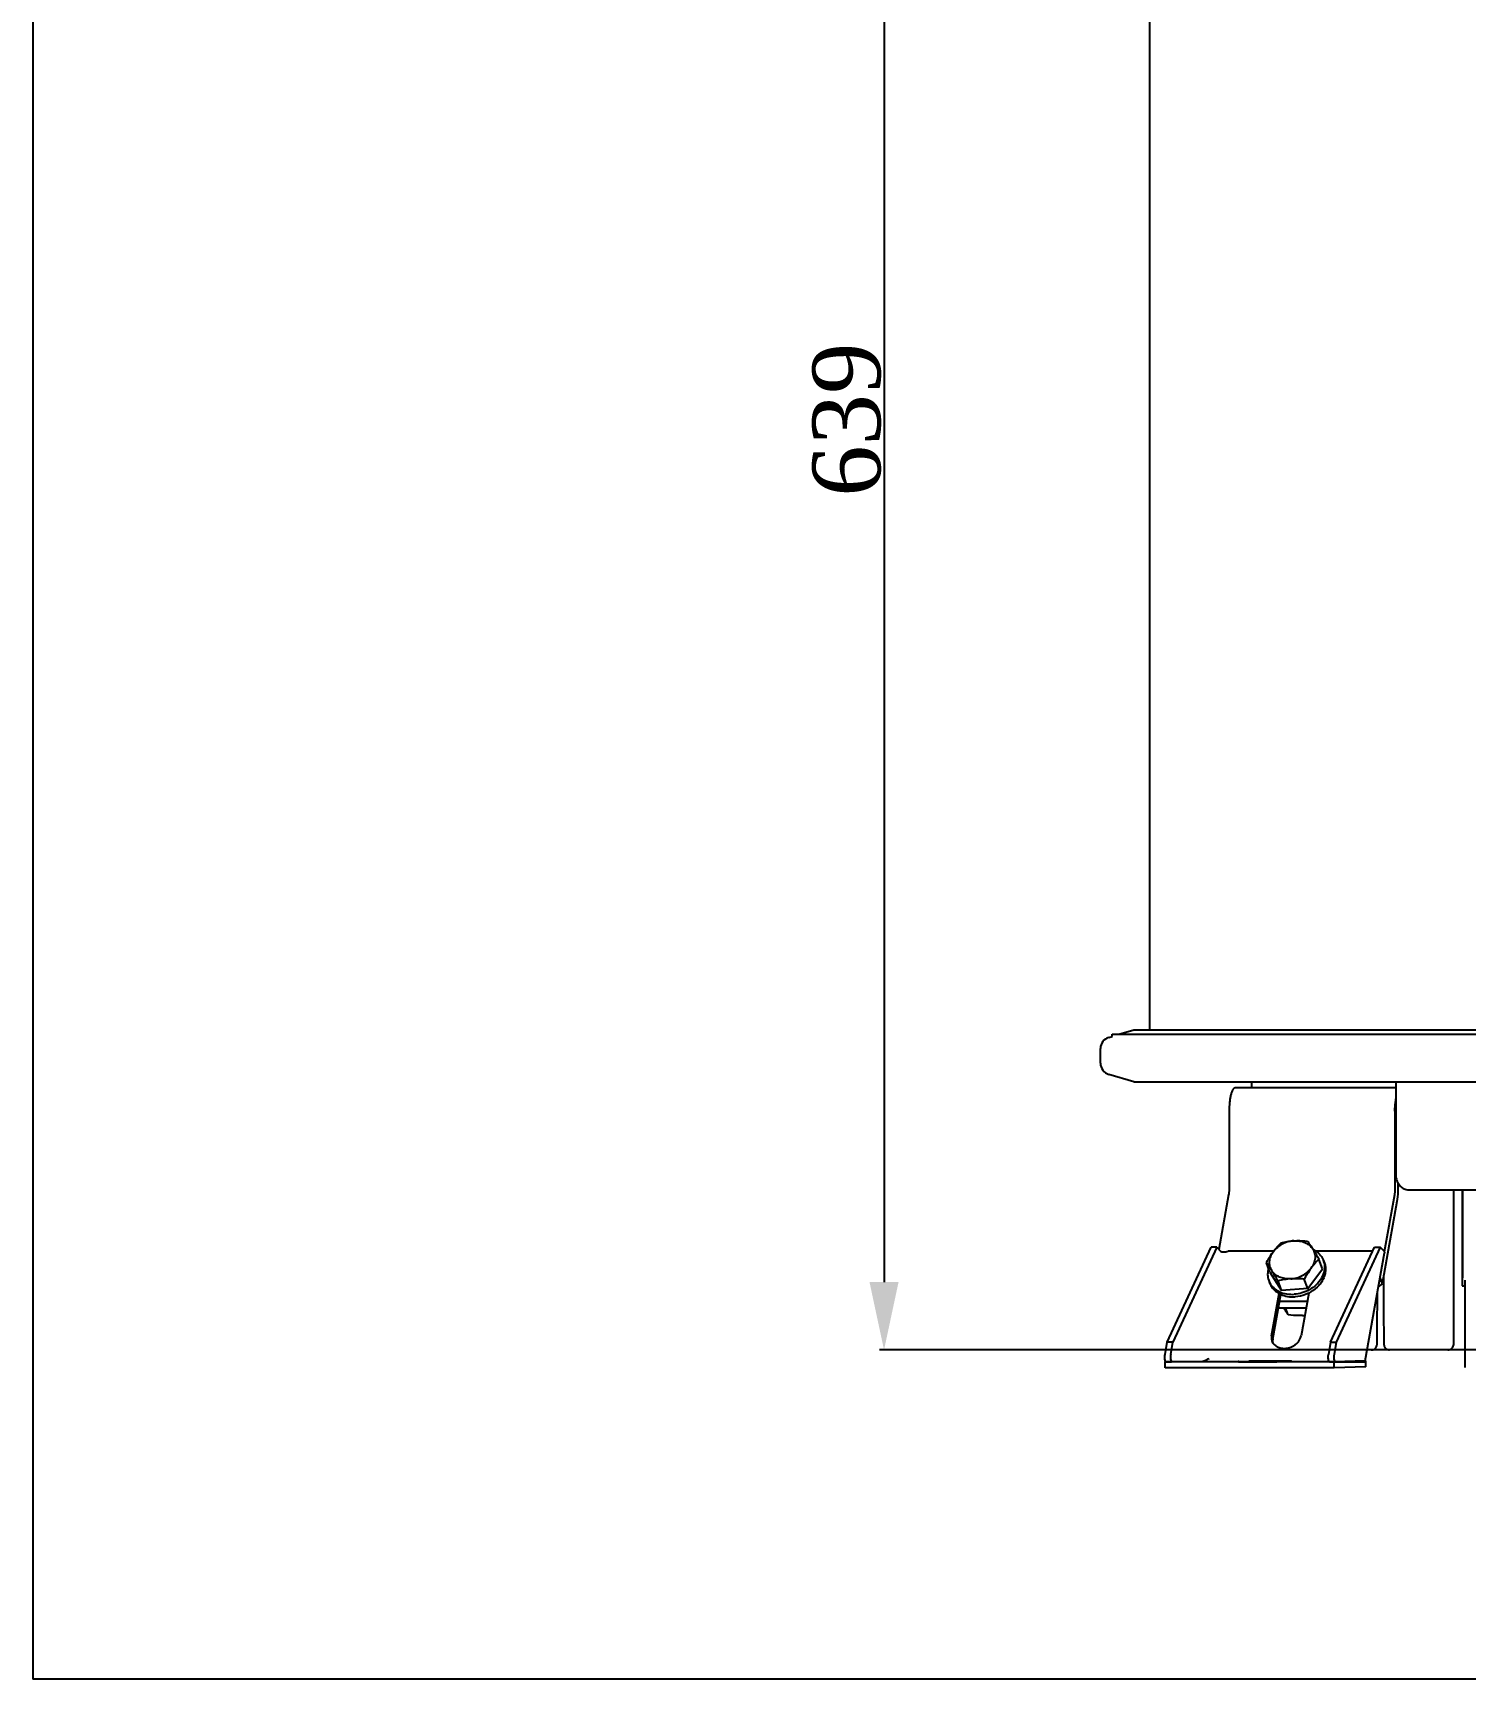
# Model space of a CAD drawing. Header units: millimetres. Extents: x 789 to 3710, y 100 to 2803.
# Drawn here: x 789 to 1281, y 100 to 665 of the extents above; entities that cross this region are included whole.
import ezdxf

# ---------------------------------------------------------------- set-up
doc = ezdxf.new("R2010")
doc.units = ezdxf.units.MM
doc.header["$LTSCALE"] = 217.8
doc.header["$PDMODE"] = 3
doc.header["$PDSIZE"] = 8
doc.layers.get('0').update_dxf_attribs({"linetype": 'CONTINUOUS'})
doc.layers.get('Defpoints').update_dxf_attribs({"linetype": 'CONTINUOUS'})
doc.layers.add('00_BUW_DATUM', color=7, linetype='CONTINUOUS')
doc.layers.add('02___PRT_ALL_AXES', color=7, linetype='CONTINUOUS')
doc.styles.get("Standard").update_dxf_attribs({"font": 'times.ttf'})
doc.dimstyles.new('DIMSTYLE_2', dxfattribs={"dimtxt": 23.333333, "dimasz": 23.333333, "dimexe": 1.5, "dimexo": 1, "dimgap": 0.875, "dimtad": 1, "dimdsep": 46, "dimtxsty": 'Standard', "dimblk": '_FILLED', "dimblk1": '_FILLED', "dimblk2": '_FILLED', "dimcen": 0.09, "dimazin": 2, "dimtp": 0.01, "dimtm": 0.01, "dimtfac": 1, "dimtofl": 0, "dimtmove": 0, "dimatfit": 3, "dimldrblk": '_FILLED', "dimfxl": 0, "dimtolj": 1, "dimarcsym": 0})

# ---------------------------------------------------------------- blocks, each defined once
blk = doc.blocks.new('_FILLED')
at = {"color": 0, "linetype": 'ByBlock'}
blk.add_solid([(0, 0), (-1, 0.214), (-1, -0.214)], dxfattribs=at)
blk = doc.blocks.new('*D115')
at = {"color": 0, "linetype": 'Continuous', "lineweight": -2}
for p, q in [((1168.2, 852.04), (1080.26, 852.04)), ((1081.76, 828.71), (1081.76, 236.37)), ((1468.22, 213.04), (1080.26, 213.04))]:
    blk.add_line(p, q, dxfattribs=at)
at = {"layer": 'Defpoints', "color": 0}
for p in [(1169.2, 852.04), (1081.76, 213.04), (1469.22, 213.04)]:
    blk.add_point(p, dxfattribs=at)
at = {"color": 0, "linetype": 'ByBlock', "lineweight": -2, "xscale": 23.3333333333, "yscale": 23.3333333333, "zscale": 23.3333333333}
for p, rotation in [((1081.76, 852.04), 90), ((1081.76, 213.04), 270)]:
    blk.add_blockref('_FILLED', p, dxfattribs=dict(at, rotation=rotation))
at = {"color": 0, "insert": (1068.99, 532.54), "char_height": 23.3333, "attachment_point": 5, "rotation": 90}
blk.add_mtext('\\A1;\\A1;639', dxfattribs=at)

msp = doc.modelspace()

# ---------------------------------------------------------------- linework, layer by layer
msp.add_line((789.4645, 2802.6551), (789.4645, 100))
at = {"color": 0, "linetype": 'Continuous'}
for p, q in [((1160.0846, 321.4412), (1478.5446, 321.4412)), ((1160.0846, 320.7441), (1160.0846, 321.4412)), ((1257.6181, 303.0412), (1202.2943, 303.0412)), ((1208.0846, 303.0412), (1208.0846, 305.0713)), ((1257.6181, 272.0412), (1257.6181, 305.0713)), ((1200.2722, 295.0412), (1200.2722, 268.5636)), ((1257.2267, 295.0412), (1257.2267, 268.5636)), ((1200.0893, 266.2693), (1196.7738, 247.5361)), ((1257.0438, 266.2693), (1253.5775, 246.6836)), ((1258.2377, 270.4182), (1258.2377, 268.5636)), ((1261.8607, 268.0412), (1370.7552, 268.0412)), ((1280.354, 268.0412), (1280.354, 235.0412)), ((1257.872, 263.975), (1252.8735, 235.7326)), ((1179.0161, 215.6674), (1194.0778, 248.3428)), ((1196.0129, 248.3428), (1180.9512, 215.6674)), ((1196.0129, 248.3428), (1194.0778, 248.3428)), ((1196.0129, 248.3428), (1197.3639, 246.9106)), ((1215.5831, 246.956), (1199.9241, 246.956)), ((1249.5553, 246.956), (1230.1355, 246.956)), ((1235.1328, 215.6674), (1250.1945, 248.3428)), ((1252.1295, 248.3428), (1237.0679, 215.6674)), ((1247.0152, 209.2952), (1253.5907, 246.4479)), ((1250.1945, 248.3428), (1252.1295, 248.3428)), ((1253.4806, 246.9106), (1252.1295, 248.3428)), ((1214.2719, 239.7108), (1218.2486, 233.4842)), ((1227.2651, 234.0946), (1232.305, 240.9317)), ((1252.0822, 237.9247), (1252.8735, 235.7326)), ((1214.8536, 217.8761), (1217.4261, 232.4108)), ((1215.2677, 216.729), (1217.9933, 232.1287)), ((1227.2651, 234.0946), (1218.2486, 233.4842)), ((1227.6139, 232.5736), (1225.0127, 217.8761)), ((1252.8735, 235.7326), (1251.5176, 234.7342)), ((1280.354, 235.0412), (1281.3079, 235.0412)), ((1217.1813, 227.5411), (1226.7232, 227.5411)), ((1217.5874, 229.8354), (1227.1293, 229.8354)), ((1220.5609, 225.1066), (1219.6821, 227.5411)), ((1178.2671, 211.4353), (1179.0161, 215.6674)), ((1180.9512, 215.6674), (1179.0161, 215.6674)), ((1180.2022, 211.4353), (1180.9512, 215.6674)), ((1235.1328, 215.6674), (1234.3838, 211.4353)), ((1235.1328, 215.6674), (1237.0679, 215.6674)), ((1237.0679, 215.6674), (1236.3188, 211.4353)), ((1247.1807, 209.2907), (1236.3276, 208.916)), ((1247.1851, 207.2907), (1247.1807, 209.2907)), ((1236.3276, 208.916), (1178.2759, 208.916)), ((1178.2803, 206.916), (1178.2759, 208.916)), ((1236.332, 206.916), (1178.2803, 206.916)), ((1180.5231, 208.9963), (1178.5881, 208.9963)), ((1178.5905, 208.9268), (1180.5232, 208.9935)), ((1203.6596, 209.0407), (1206.996, 209.1559)), ((1221.5089, 209.1559), (1218.1726, 209.0407)), ((1234.7047, 208.9963), (1236.6398, 208.9963)), ((1236.332, 206.916), (1236.3276, 208.916)), ((1247.1851, 207.2907), (1236.332, 206.916)), ((1236.6398, 208.9963), (1246.7703, 208.9963)), ((3710.0363, 100), (789.4645, 100))]:
    msp.add_line(p, q, dxfattribs=at)
for centre, radius, start, end in [((1171.0846, 323.4412), 2, 347.559216, 360), ((1224.6146, 248.6538), 23.8224, 272.112661, 273.945779), ((1218.121, 217.2239), 3.3241, 199.863706, 210.545724)]:
    msp.add_arc(centre, radius, start, end, dxfattribs=at)
for points, knots in [([(1202.2943, 303.0412), (1201.966, 303.0412), (1201.4901, 302.4734), (1201.1329, 301.6383), (1200.8295, 300.6353), (1200.5904, 299.4373), (1200.3404, 297.5514), (1200.2722, 296.063), (1200.2722, 295.0412)], [0, 0, 0, 0, 0.11526975, 0.21099848, 0.33286098, 0.47779362, 0.64117034, 1, 1, 1, 1]), ([(1257.2267, 295.0412), (1257.2267, 295.4611), (1257.259, 297.0432), (1257.406, 298.6265), (1257.6177, 299.7698)], [0, 0, 0, 0, 0.2653112, 1, 1, 1, 1]), ([(1257.6181, 272.0412), (1257.7376, 271.5102), (1258.1176, 270.4792), (1259.0724, 269.1708), (1260.3589, 268.2633), (1261.3714, 268.0412), (1261.8607, 268.0412)], [0, 0, 0, 0, 0.26095672, 0.51954097, 0.76543261, 1, 1, 1, 1]), ([(1200.2722, 268.5636), (1200.2722, 268.3608), (1200.2571, 267.5934), (1200.1878, 266.8255), (1200.0893, 266.2693)], [0, 0, 0, 0, 0.26421163, 1, 1, 1, 1]), ([(1257.2267, 268.5636), (1257.2267, 268.3608), (1257.2116, 267.5934), (1257.1423, 266.8255), (1257.0438, 266.2693)], [0, 0, 0, 0, 0.26421163, 1, 1, 1, 1]), ([(1258.2377, 268.5636), (1258.2377, 268.158), (1258.2075, 266.6231), (1258.0689, 265.0875), (1257.872, 263.975)], [0, 0, 0, 0, 0.26421163, 1, 1, 1, 1]), ([(1277.4896, 249.0422), (1277.4888, 250.8704), (1277.4838, 257.2036), (1277.4738, 263.5368), (1277.4563, 268.0419)], [0, 0, 0, 0, 0.28865709, 1, 1, 1, 1]), ([(1280.4333, 235.0412), (1280.4365, 235.0412), (1280.4349, 235.0606), (1280.4405, 235.0821), (1280.4412, 235.1322), (1280.4462, 235.229), (1280.4499, 235.4006), (1280.4555, 235.6591), (1280.4604, 235.9919), (1280.4657, 236.3972), (1280.4708, 236.8747), (1280.478, 237.6531), (1280.4865, 238.7994), (1280.496, 240.3775), (1280.5052, 242.2176), (1280.5139, 244.3076), (1280.5221, 246.6336), (1280.5326, 250.1613), (1280.5439, 255.0335), (1280.5542, 261.3426), (1280.5589, 265.7519), (1280.5607, 268.0395)], [0, 0, 0, 0, 0.00029347, 0.00114274, 0.00255312, 0.00452474, 0.01014972, 0.01801173, 0.02809673, 0.040387, 0.05486439, 0.07150474, 0.11115701, 0.15908496, 0.21497033, 0.27844357, 0.34908759, 0.4264331, 0.59914883, 0.79203317, 1, 1, 1, 1]), ([(1277.4906, 244.5412), (1277.4906, 245.6683), (1277.4903, 247.1687), (1277.4898, 248.669), (1277.4896, 249.0422)], [0, 0, 0, 0, 0.75122623, 1, 1, 1, 1]), ([(1197.3639, 246.9106), (1197.4687, 246.8364), (1197.7966, 246.7381), (1198.659, 246.6439), (1199.4184, 246.7705), (1199.9241, 246.956)], [0, 0, 0, 0, 0.14745477, 0.38135317, 1, 1, 1, 1]), ([(1253.4806, 246.9106), (1253.5043, 246.8728), (1253.5808, 246.7321), (1253.6109, 246.562), (1253.5907, 246.4479)], [0, 0, 0, 0, 0.27801931, 1, 1, 1, 1]), ([(1277.4896, 240.0402), (1277.4898, 240.4134), (1277.4903, 241.9138), (1277.4906, 243.4141), (1277.4906, 244.5412)], [0, 0, 0, 0, 0.24876898, 1, 1, 1, 1]), ([(1233.005, 242.8562), (1233.1651, 242.4127), (1233.3872, 241.4776), (1233.4026, 240.0196), (1233.1042, 238.5475), (1232.5047, 237.1095), (1231.6245, 235.7493), (1230.1001, 234.0763), (1228.6538, 233.0882), (1227.6149, 232.572)], [0, 0, 0, 0, 0.11176169, 0.22554395, 0.34301964, 0.46527155, 0.59269733, 0.7250357, 1, 1, 1, 1]), ([(1253.3193, 238.2498), (1253.3204, 236.5632), (1253.3234, 233.3124), (1253.3304, 228.6704), (1253.3397, 224.5413), (1253.3494, 221.4831), (1253.3585, 219.3907), (1253.3651, 218.1174), (1253.3723, 217.0565), (1253.3788, 216.2151), (1253.3877, 215.5933), (1253.3931, 215.054), (1253.4577, 214.2938), (1254.0884, 213.3402), (1254.9695, 213.0412), (1255.404, 213.0412)], [0, 0, 0, 0, 0.19236983, 0.37077018, 0.52944804, 0.66331623, 0.71957635, 0.76810771, 0.80853745, 0.84058044, 0.86409486, 0.87942955, 0.90216221, 0.95044603, 1, 1, 1, 1]), ([(1275.4039, 213.0412), (1275.8567, 213.0412), (1276.7711, 213.3658), (1277.3689, 214.3551), (1277.4151, 215.1171), (1277.4217, 215.6688), (1277.4303, 216.3516), (1277.4372, 217.2738), (1277.4446, 218.4331), (1277.4515, 219.8206), (1277.4607, 222.0916), (1277.4705, 225.3962), (1277.4796, 229.8365), (1277.4863, 234.7933), (1277.4888, 238.2527), (1277.4896, 240.0402)], [0, 0, 0, 0, 0.04835565, 0.09477397, 0.11373582, 0.1295243, 0.15374964, 0.18664744, 0.22802936, 0.27756837, 0.33484649, 0.47058032, 0.6305203, 0.80909005, 1, 1, 1, 1]), ([(1214.1931, 236.0655), (1214.3462, 235.6416), (1214.7489, 234.8175), (1215.6098, 233.7257), (1216.7019, 232.8041), (1217.5458, 232.3297), (1217.9917, 232.1267)], [0, 0, 0, 0, 0.24091821, 0.48583014, 0.73809817, 1, 1, 1, 1]), ([(1217.9917, 232.1267), (1218.7381, 231.7871), (1220.3767, 231.3065), (1222.0774, 231.2375), (1222.9409, 231.2965)], [0, 0, 0, 0, 0.48650792, 1, 1, 1, 1]), ([(1227.6149, 232.572), (1227.2497, 232.3906), (1225.764, 231.7407), (1224.151, 231.3791), (1222.9409, 231.2965)], [0, 0, 0, 0, 0.25161889, 1, 1, 1, 1]), ([(1249.1067, 213.0412), (1249.4853, 213.0412), (1250.2555, 213.2673), (1250.9727, 214.099), (1251.1143, 214.8598), (1251.1196, 215.3866), (1251.1278, 215.8394), (1251.1334, 216.4534), (1251.1399, 217.2343), (1251.1458, 218.1792), (1251.1542, 219.7516), (1251.1634, 222.0794), (1251.1728, 225.2666), (1251.1807, 228.9213), (1251.1846, 231.5049), (1251.1863, 232.8605)], [0, 0, 0, 0, 0.05427778, 0.10824082, 0.14829949, 0.16253241, 0.18386626, 0.21320757, 0.25057871, 0.29581996, 0.34868632, 0.47602304, 0.6295706, 0.80564342, 1, 1, 1, 1]), ([(1220.5609, 225.1066), (1220.4436, 225.2888), (1219.9325, 226.0917), (1219.4395, 226.9062), (1219.068, 227.5406)], [0, 0, 0, 0, 0.22760942, 1, 1, 1, 1]), ([(1225.4929, 224.8475), (1225.086, 224.8325), (1223.438, 224.8136), (1221.7914, 224.9522), (1220.5609, 225.1066)], [0, 0, 0, 0, 0.24716423, 1, 1, 1, 1]), ([(1214.8536, 217.8761), (1214.8268, 217.7248), (1214.7576, 217.1289), (1214.8434, 216.5139), (1214.9947, 216.0944)], [0, 0, 0, 0, 0.25624903, 1, 1, 1, 1]), ([(1215.2677, 216.729), (1215.25, 216.629), (1215.1962, 216.2333), (1215.2078, 215.8283), (1215.2561, 215.5346)], [0, 0, 0, 0, 0.25437474, 1, 1, 1, 1]), ([(1215.2582, 215.5345), (1215.4894, 215.1427), (1216.1416, 214.4263), (1217.4716, 213.7553), (1219.0326, 213.5038), (1221.2079, 213.7478), (1223.6524, 214.9958), (1224.8407, 216.9042), (1225.0127, 217.8761)], [0, 0, 0, 0, 0.11102446, 0.22970487, 0.35724485, 0.49141732, 0.75909239, 1, 1, 1, 1]), ([(1178.43, 209.128), (1178.3594, 209.2512), (1178.2677, 209.5891), (1178.1724, 210.3596), (1178.1912, 211.0062), (1178.2671, 211.4353)], [0, 0, 0, 0, 0.18238311, 0.44063128, 1, 1, 1, 1]), ([(1180.2022, 211.4353), (1180.1562, 211.1758), (1180.1131, 210.6435), (1180.1585, 209.8756), (1180.2437, 209.3542), (1180.4221, 208.9963), (1180.5231, 208.9963)], [0, 0, 0, 0, 0.3115433, 0.63386897, 0.88057624, 1, 1, 1, 1]), ([(1191.0946, 209.1406), (1191.4462, 209.2425), (1192.2517, 209.4947), (1193.0116, 209.879), (1193.4088, 210.1434)], [0, 0, 0, 0, 0.43411805, 1, 1, 1, 1]), ([(1221.7524, 209.1725), (1221.7522, 209.1829), (1221.6881, 209.1709), (1221.6192, 209.1907), (1221.4557, 209.1869), (1221.2518, 209.1954), (1220.9833, 209.1985), (1220.5222, 209.2052), (1219.8217, 209.211), (1218.8524, 209.2166), (1217.7335, 209.2201), (1216.5018, 209.2217), (1214.7513, 209.2209), (1212.5945, 209.2164), (1209.8575, 209.1959), (1208.0155, 209.1911), (1206.996, 209.1559)], [0, 0, 0, 0, 0.00210975, 0.00830646, 0.01856615, 0.03279926, 0.05089498, 0.07271113, 0.12675115, 0.19316727, 0.26980747, 0.35418523, 0.44356131, 0.62564425, 0.79262107, 1, 1, 1, 1]), ([(1234.7047, 208.9963), (1234.6037, 208.9963), (1234.4253, 209.3542), (1234.3401, 209.8756), (1234.2947, 210.6435), (1234.3378, 211.1758), (1234.3838, 211.4353)], [0, 0, 0, 0, 0.11942376, 0.36613103, 0.6884567, 1, 1, 1, 1]), ([(1236.3188, 211.4353), (1236.2729, 211.1758), (1236.2298, 210.6435), (1236.2752, 209.8756), (1236.3603, 209.3542), (1236.5387, 208.9963), (1236.6398, 208.9963)], [0, 0, 0, 0, 0.3115433, 0.63386897, 0.88057624, 1, 1, 1, 1]), ([(1203.6596, 209.0407), (1203.6243, 209.0395), (1203.5656, 209.0361), (1203.483, 209.0356), (1203.4483, 209.0262), (1203.416, 209.0295), (1203.4161, 209.0242)], [0, 0, 0, 0, 0.4343612, 0.74654609, 0.93520437, 1, 1, 1, 1]), ([(1203.4161, 209.0242), (1203.4163, 209.0138), (1203.4804, 209.0258), (1203.5493, 209.006), (1203.7128, 209.0097), (1203.9168, 209.0012), (1204.1852, 208.9982), (1204.6463, 208.9914), (1205.3468, 208.9857), (1206.3161, 208.9801), (1207.435, 208.9766), (1208.6667, 208.975), (1210.4172, 208.9758), (1212.574, 208.9802), (1215.311, 209.0008), (1217.153, 209.0055), (1218.1726, 209.0407)], [0, 0, 0, 0, 0.00210975, 0.00830646, 0.01856615, 0.03279926, 0.05089498, 0.07271113, 0.12675115, 0.19316727, 0.26980747, 0.35418523, 0.44356131, 0.62564425, 0.79262107, 1, 1, 1, 1]), ([(1221.5089, 209.1559), (1221.5443, 209.1572), (1221.6029, 209.1606), (1221.6855, 209.1611), (1221.7202, 209.1705), (1221.7525, 209.1672), (1221.7524, 209.1725)], [0, 0, 0, 0, 0.4343612, 0.74654609, 0.93520437, 1, 1, 1, 1])]:
    msp.add_open_spline(points, degree=3, knots=knots, dxfattribs=at)
for points in [[(1178.5067, 209.0302), (1178.4749, 209.0568), (1178.4506, 209.092), (1178.43, 209.128)], [(1178.5881, 208.9963), (1178.5587, 208.9963), (1178.5292, 209.0113), (1178.5067, 209.0302)]]:
    msp.add_open_spline(points, degree=3, dxfattribs=at)
at = {"layer": '00_BUW_DATUM', "color": 0, "linetype": 'Continuous'}
for p, q in [((1232.305, 240.9317), (1231.1279, 244.1927)), ((1232.6944, 243.7166), (1233.005, 242.8562)), ((1214.2719, 239.7108), (1213.0948, 242.9719)), ((1213.8826, 236.9259), (1214.1931, 236.0655)), ((1218.2486, 233.4842), (1217.0714, 236.7452)), ((1227.2651, 234.0946), (1226.0879, 237.3556))]:
    msp.add_line(p, q, dxfattribs=at)
for centre, radius, start, end in [((1226.7551, 241.5742), 6.3139, 11.586823, 19.835996), ((1219.8213, 239.0712), 6.3143, 199.862843, 208.113239)]:
    msp.add_arc(centre, radius, start, end, dxfattribs=at)
for points, knots in [([(1222.495, 250.524), (1221.1196, 250.4309), (1218.4314, 249.6598), (1216.2579, 247.8734), (1215.4668, 246.8002)], [0, 0, 0, 0, 0.50834861, 1, 1, 1, 1]), ([(1215.4668, 246.8002), (1215.8788, 247.3592), (1216.7256, 248.4032), (1217.6652, 249.3633), (1218.1347, 249.8089)], [0, 0, 0, 0, 0.51759882, 1, 1, 1, 1]), ([(1218.1347, 249.8089), (1218.8356, 249.9861), (1220.2784, 250.2982), (1221.7453, 250.4732), (1222.495, 250.524)], [0, 0, 0, 0, 0.49036089, 1, 1, 1, 1]), ([(1222.495, 250.524), (1222.8789, 250.55), (1224.4317, 250.6152), (1225.9878, 250.5311), (1227.1512, 250.4194)], [0, 0, 0, 0, 0.24766637, 1, 1, 1, 1]), ([(1222.495, 250.524), (1223.1617, 250.5691), (1224.4764, 250.5196), (1226.3251, 250.0034), (1227.8915, 249.0742), (1228.6867, 248.1933), (1228.9916, 247.7159)], [0, 0, 0, 0, 0.27089971, 0.52818039, 0.77033521, 1, 1, 1, 1]), ([(1227.1512, 250.4194), (1227.2951, 250.222), (1227.9309, 249.3364), (1228.5362, 248.4289), (1228.9916, 247.7159)], [0, 0, 0, 0, 0.22398188, 1, 1, 1, 1]), ([(1213.0948, 242.9719), (1213.2764, 243.3105), (1214.0013, 244.6255), (1214.8037, 245.9007), (1215.4668, 246.8002)], [0, 0, 0, 0, 0.25588449, 1, 1, 1, 1]), ([(1214.9351, 240.2684), (1214.638, 240.7337), (1214.1894, 241.7768), (1214.0673, 243.498), (1214.4936, 245.2374), (1215.098, 246.3), (1215.4668, 246.8002)], [0, 0, 0, 0, 0.23818071, 0.47941346, 0.73188247, 1, 1, 1, 1]), ([(1228.9916, 247.7159), (1229.2888, 247.2506), (1229.7373, 246.2075), (1229.8594, 244.4863), (1229.4332, 242.7468), (1228.8287, 241.6843), (1228.46, 241.184)], [0, 0, 0, 0, 0.23818071, 0.47941346, 0.73188247, 1, 1, 1, 1]), ([(1231.1279, 244.1927), (1230.6584, 243.7471), (1229.7187, 242.787), (1228.872, 241.743), (1228.46, 241.184)], [0, 0, 0, 0, 0.4824012, 1, 1, 1, 1]), ([(1228.9916, 247.7159), (1229.1649, 247.4445), (1229.8956, 246.2815), (1230.5977, 245.1007), (1231.1279, 244.1927)], [0, 0, 0, 0, 0.23442255, 1, 1, 1, 1]), ([(1229.0876, 247.5652), (1229.1797, 247.5205), (1229.5402, 247.3374), (1229.8874, 247.1278), (1230.1362, 246.9567)], [0, 0, 0, 0, 0.25315644, 1, 1, 1, 1]), ([(1230.1362, 246.9567), (1230.7205, 246.5551), (1231.7665, 245.5995), (1232.4621, 244.3601), (1232.6944, 243.7167)], [0, 0, 0, 0, 0.50892584, 1, 1, 1, 1]), ([(1214.9351, 240.2684), (1214.7723, 240.5233), (1214.1793, 241.4381), (1213.5589, 242.3353), (1213.0948, 242.9719)], [0, 0, 0, 0, 0.27741357, 1, 1, 1, 1]), ([(1213.7837, 241.0611), (1213.5895, 240.3777), (1213.3933, 238.9715), (1213.6498, 237.5706), (1213.8826, 236.9258)], [0, 0, 0, 0, 0.50895738, 1, 1, 1, 1]), ([(1221.4317, 237.4603), (1220.765, 237.4151), (1219.4503, 237.4647), (1217.6016, 237.9808), (1216.0352, 238.91), (1215.2401, 239.7909), (1214.9351, 240.2684)], [0, 0, 0, 0, 0.27089971, 0.52818039, 0.77033521, 1, 1, 1, 1]), ([(1217.0714, 236.7452), (1216.8892, 237.0572), (1216.1932, 238.2411), (1215.4799, 239.4153), (1214.9351, 240.2684)], [0, 0, 0, 0, 0.26301348, 1, 1, 1, 1]), ([(1221.4317, 237.4603), (1220.682, 237.4095), (1219.2151, 237.2345), (1217.7723, 236.9224), (1217.0714, 236.7452)], [0, 0, 0, 0, 0.50963913, 1, 1, 1, 1]), ([(1221.4317, 237.4603), (1222.8071, 237.5534), (1225.4954, 238.3244), (1227.6689, 240.1108), (1228.46, 241.184)], [0, 0, 0, 0, 0.50834861, 1, 1, 1, 1]), ([(1226.0879, 237.3556), (1225.699, 237.393), (1224.1511, 237.5202), (1222.5917, 237.5388), (1221.4317, 237.4603)], [0, 0, 0, 0, 0.25154149, 1, 1, 1, 1]), ([(1228.46, 241.184), (1228.2436, 240.8905), (1227.3811, 239.6602), (1226.6256, 238.358), (1226.0879, 237.3556)], [0, 0, 0, 0, 0.2427292, 1, 1, 1, 1]), ([(1232.9403, 242.8423), (1233.0243, 242.4327), (1233.112, 241.5848), (1232.9596, 239.8406), (1232.1346, 237.6561), (1230.3226, 235.3764), (1228.7024, 234.1945), (1227.8139, 233.7005)], [0, 0, 0, 0, 0.11236681, 0.22732766, 0.46813727, 0.72683373, 1, 1, 1, 1]), ([(1214.2519, 236.0958), (1214.6026, 235.4392), (1215.5717, 234.212), (1217.5843, 232.904), (1220.0102, 232.1717), (1221.7482, 232.0966), (1222.6303, 232.1568)], [0, 0, 0, 0, 0.22907805, 0.4704774, 0.72789159, 1, 1, 1, 1]), ([(1227.8139, 233.7005), (1227.0185, 233.2581), (1225.3318, 232.5495), (1223.5318, 232.2184), (1222.6303, 232.1568)], [0, 0, 0, 0, 0.50181831, 1, 1, 1, 1])]:
    msp.add_open_spline(points, degree=3, knots=knots, dxfattribs=at)
at = {"layer": '02___PRT_ALL_AXES', "color": 0, "linetype": 'Continuous'}
for p, q in [((1173.0846, 323.4412), (1173.0846, 742.4412)), ((1162.3649, 321.4412), (1167.4999, 323.0112)), ((1167.4999, 323.0112), (1478.5446, 323.0112)), ((1158.9151, 320.3865), (1160.0846, 320.7441)), ((1156.0846, 311.5212), (1156.0846, 316.5613)), ((1167.4999, 305.0713), (1158.9151, 307.6959)), ((1167.4999, 305.0713), (1493.0846, 305.0713)), ((1281.3079, 207.0412), (1281.3079, 237.0412)), ((1249.1067, 213.0412), (1247.6782, 213.0412)), ((1275.4039, 213.0412), (1255.404, 213.0412))]:
    msp.add_line(p, q, dxfattribs=at)
for centre, start, end in [((1160.0846, 316.5613), 107, 180), ((1160.0846, 311.5212), 180, 253)]:
    msp.add_arc(centre, 4, start, end, dxfattribs=at)
for points in [[(1280.4039, 249.0412), (1280.3967, 249.0412), (1280.4112, 248.9949), (1280.3953, 248.9471), (1280.4025, 248.8307), (1280.3977, 248.6865), (1280.3979, 248.4967), (1280.3957, 248.1723), (1280.3944, 247.6823), (1280.3927, 247.0093), (1280.3916, 246.2412), (1280.3908, 245.4079), (1280.3906, 244.5412), (1280.3908, 243.6746), (1280.3916, 242.8412), (1280.3927, 242.0732), (1280.3944, 241.4002), (1280.3957, 240.9102), (1280.3979, 240.5858), (1280.3977, 240.396), (1280.4025, 240.2518), (1280.3953, 240.1354), (1280.4112, 240.0876), (1280.3967, 240.0412), (1280.4039, 240.0412)], [(1280.4039, 240.0412), (1280.4111, 240.0412), (1280.3966, 240.0876), (1280.4125, 240.1354), (1280.4053, 240.2518), (1280.4101, 240.396), (1280.4099, 240.5858), (1280.4121, 240.9102), (1280.4134, 241.4002), (1280.4151, 242.0732), (1280.4162, 242.8412), (1280.417, 243.6746), (1280.4172, 244.5412), (1280.417, 245.4079), (1280.4162, 246.2412), (1280.4151, 247.0093), (1280.4134, 247.6823), (1280.4121, 248.1723), (1280.4099, 248.4967), (1280.4101, 248.6865), (1280.4053, 248.8307), (1280.4125, 248.9471), (1280.3966, 248.9949), (1280.4111, 249.0412), (1280.4039, 249.0412)]]:
    msp.add_open_spline(points, degree=3, knots=[0, 0, 0, 0, 0.0024151, 0.00961356, 0.02153829, 0.03806849, 0.05904683, 0.08427407, 0.14645466, 0.22222099, 0.30866202, 0.40245646, 0.5, 0.59754354, 0.69133798, 0.77777901, 0.85354534, 0.91572593, 0.94095317, 0.96193151, 0.97846171, 0.99038644, 0.9975849, 1, 1, 1, 1], dxfattribs=at)

# ---------------------------------------------------------------- dimensions: what is measured, and where the dimension line sits
at = {"color": 0, "linetype": 'Continuous'}
dim = msp.add_linear_dim(base=(1081.7625, 213.0412), p1=(1169.2046, 852.0412), p2=(1469.2209, 213.0412), angle=90, text='\\A1;639', dimstyle='DIMSTYLE_2', override={"dimtxsty": 'Standard', "dimldrblk": '_FILLED'}, dxfattribs=at)
dim.commit()
dim.dimension.update_dxf_attribs({"geometry": '*D115', "text_midpoint": (1081.7625, 532.5412), "dimtype": 160})

doc.saveas('drawing.dxf')
